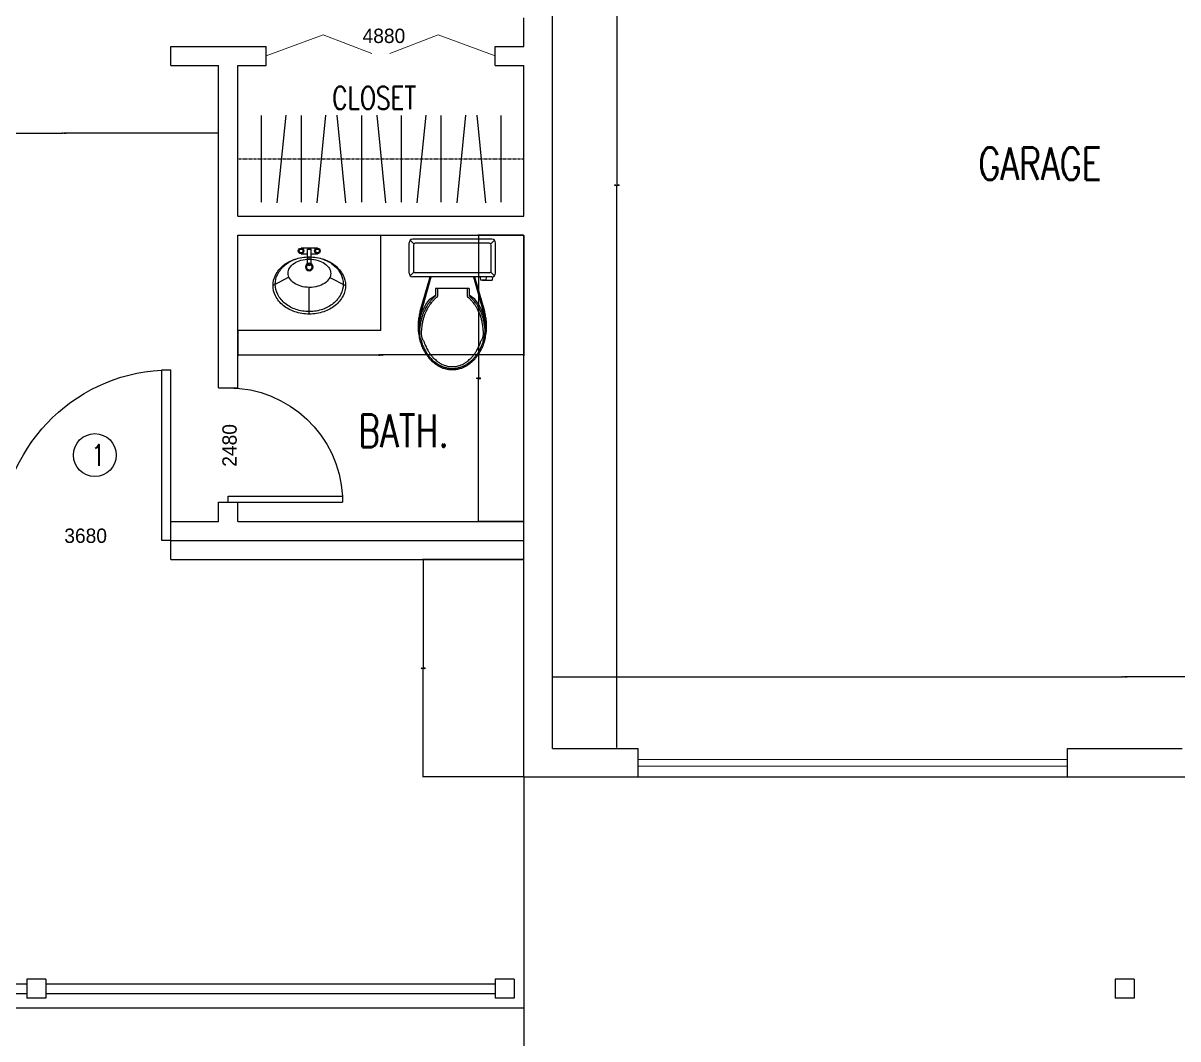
# Model space of a CAD drawing. Header units: inches. Extents: x 26998 to 46838, y -509 to 4343.
# Drawn here: x 33773.4 to 34015.5, y 3390.4 to 3603.4 of the extents above; entities that cross this region are included whole.
import ezdxf
from ezdxf.enums import TextEntityAlignment as Align

# ---------------------------------------------------------------- set-up
doc = ezdxf.new("R2010")
doc.units = ezdxf.units.IN
doc.header["$LTSCALE"] = 0.5
doc.header["$MEASUREMENT"] = 0
doc.linetypes.add('HIDDEN', pattern=[0.375, 0.25, -0.125])
doc.layers.get('Defpoints').update_dxf_attribs({"color": 140})
for name, color, linetype in [('BUILT-INS', 13, 'Continuous'), ('CABS', 23, 'Continuous'), ('Title Block', 7, 'Continuous'), ('TITLES', 3, 'Continuous'), ('windows', 4, 'Continuous')]:
    doc.layers.add(name, color=color, linetype=linetype)
doc.layers.add('TXT', color=4, linetype='Continuous', lineweight=9)
doc.styles.add('HS-DESIGN-TTLB', font='GOTHIC.TTF')
doc.styles.get("Standard").update_dxf_attribs({"font": 'romans.shx', "width": 0.75})
doc.dimstyles.get("Standard").update_dxf_attribs({"dimtxt": 0.18, "dimasz": 0.18, "dimexe": 0.18, "dimexo": 0.0625, "dimgap": 0.09, "dimtad": 0, "dimtih": 1, "dimtoh": 1, "dimdec": 4, "dimzin": 0, "dimdsep": 46, "dimtxsty": 'Standard', "dimcen": 0.09, "dimadec": 0, "dimazin": 0, "dimtfac": 1, "dimtdec": 4, "dimtofl": 0, "dimtmove": 0, "dimatfit": 3, "dimfxl": 1, "dimtolj": 1, "dimtzin": 0, "dimarcsym": 0})
doc.dimstyles.new('STANDARD$0', dxfattribs={"dimscale": 0, "dimtxt": 3, "dimasz": 4, "dimexe": 4, "dimexo": 4, "dimgap": 1, "dimtad": 1, "dimdec": 0, "dimzin": 1, "dimdsep": 46, "dimlunit": 4, "dimtxsty": 'Standard', "dimblk1": 'OBLIQUE', "dimblk2": 'OBLIQUE', "dimsah": 1, "dimcen": 0, "dimdle": 2, "dimclrd": 8, "dimclre": 8, "dimclrt": 256, "dimadec": 5, "dimazin": 0, "dimtfac": 1, "dimtdec": 0, "dimtix": 1, "dimtmove": 2, "dimatfit": 3, "dimldrblk": 'OBLIQUE', "dimfxl": 1, "dimtolj": 1, "dimtzin": 3, "dimarcsym": 0})

# ---------------------------------------------------------------- blocks, each defined once
blk = doc.blocks.new('door')
at = {"layer": 'windows'}
for p, q in [((9950.29, 7178.88), (9948.56, 7178.88)), ((9948.56, 7178.88), (9948.56, 7146.97)), ((9950.29, 7178.88), (9948.56, 7178.88)), ((9950.29, 7178.88), (9950.29, 7146.97)), ((9948.56, 7146.97), (9950.29, 7146.97))]:
    blk.add_line(p, q, dxfattribs=at)
blk.add_arc((9950.29, 7178.88), 31.9, 180, 266.8995, dxfattribs=at)
blk = doc.blocks.new('P0470039')
at = {"linetype": 'Continuous'}
for p, q in [((0, -0.61339), (0, 0)), ((-5.396179, -5.394092), (-9.5, -7.5)), ((5.322319, -5.35619), (9.5, -7.5)), ((0, -15), (0, -7.994521))]:
    blk.add_line(p, q, dxfattribs=at)
for points in [[(9.5, -7.5, 0.118506), (8.852327, -4.805722, 0.104654), (6.80398, -2.274646, 0.089615), (3.801003, -0.621924, 0.08127), (0, 0, 0.08127), (-3.801003, -0.621924, 0.089615), (-6.80398, -2.274646, 0.104654), (-8.852327, -4.805722, 0.118506), (-9.5, -7.5, 0.118506), (-8.852327, -10.194278, 0.104654), (-6.80398, -12.725354, 0.089615), (-3.801003, -14.378076, 0.08127), (0, -15, 0.08127), (3.801003, -14.378076, 0.089615), (6.80398, -12.725354, 0.104654), (8.852327, -10.194278, 0.118506)], [(0, -7.994521, 0.066698), (2.228047, -7.675818, 0.0792), (3.951416, -6.878456, 0.107151), (5.1993, -5.580919, 0.14125), (5.56895, -4.25438, 0.14125), (5.175802, -2.934614, 0.107151), (3.905073, -1.659441, 0.0792), (2.167817, -0.892807, 0.066698), (-0.065538, -0.613719, 0.066698), (-2.293584, -0.932422, 0.0792), (-4.016953, -1.729784, 0.107151), (-5.264838, -3.027321, 0.14125), (-5.634488, -4.35386, 0.14125), (-5.24134, -5.673626, 0.107151), (-3.970611, -6.948799, 0.0792), (-2.233355, -7.715433, 0.066698)]]:
    blk.add_lwpolyline(points, format="xyb", close=True, dxfattribs=at)
for radius in [1, 0.75]:
    blk.add_circle((0, -2.625), radius, dxfattribs=at)
for centre, radius, start, end in [((-1.589253, -7.913284), 7.496208, 128.679582, 152.608443), ((-0.632896, -9.107886), 9.026467, 108.265523, 128.679582), ((0.618746, -9.112425), 9.026467, 50.904831, 71.31889), ((1.583743, -7.924791), 7.496208, 26.975969, 50.904831), ((-3.065811, -7.148185), 5.833199, 152.608443, 179.792206), ((3.065811, -7.170423), 5.833199, 359.792206, 26.975969), ((-3.065811, -7.148185), 5.833199, 179.792206, 206.975969), ((3.065811, -7.170423), 5.833199, 332.608443, 359.792206), ((-1.583743, -6.393816), 7.496208, 206.975969, 230.904831), ((1.589253, -6.405324), 7.496208, 308.679582, 332.608443), ((-0.618746, -5.206183), 9.026467, 230.904831, 251.31889), ((0.013869, -3.335173), 11.001532, 251.31889, 269.792206), ((0.013869, -3.335173), 11.001532, 269.792206, 288.265523), ((0.632896, -5.210722), 9.026467, 288.265523, 308.679582)]:
    blk.add_arc(centre, radius, start, end, dxfattribs=at)
for tag, flags, p in [('ASCATNO', 1, (0, -2.25)), ('ASNAME', 1, (0, -3)), ('ASID', 3, (0, -1.5)), ('ASCOLOR', 1, (0, -3.75))]:
    blk.add_attdef(tag, text='', height=0.5, dxfattribs=dict(flags=flags)).set_placement(p, align=Align.CENTER)
blk = doc.blocks.new('*D1203')
at = {"layer": 'Defpoints', "color": 0, "transparency": 16777216}
for p in [(33868.89, 3558.95), (33878.39, 3558.95), (33878.39, 3498.95)]:
    blk.add_point(p, dxfattribs=at)
at = {"layer": 'Title Block', "color": 0, "lineweight": -2, "transparency": 16777216}
for p, q in [((33878.33, 3558.95), (33868.71, 3558.95)), ((33868.89, 3558.77), (33868.89, 3529.13)), ((33868.89, 3499.13), (33868.89, 3528.77)), ((33878.33, 3498.95), (33868.71, 3498.95))]:
    blk.add_line(p, q, dxfattribs=at)
at = {"layer": 'Title Block', "color": 0, "transparency": 16777216}
for points in [[(33868.86, 3558.77), (33868.92, 3558.77), (33868.89, 3558.95)], [(33868.86, 3499.13), (33868.92, 3499.13), (33868.89, 3498.95)]]:
    blk.add_solid(points, dxfattribs=at)
at = {"layer": 'Title Block', "color": 0, "transparency": 16777216, "insert": (33868.89, 3528.95), "char_height": 0.18, "attachment_point": 5}
blk.add_mtext('\\A1;60.0000', dxfattribs=at)
blk = doc.blocks.new('*D1204')
at = {"layer": 'Defpoints', "color": 0, "transparency": 16777216}
for p in [(33878.39, 3558.95), (33818.39, 3538.95), (33878.39, 3533.85)]:
    blk.add_point(p, dxfattribs=at)
at = {"layer": 'Title Block', "color": 0, "lineweight": -2, "transparency": 16777216}
for p, q in [((33878.39, 3558.88), (33878.39, 3533.67)), ((33818.39, 3538.88), (33818.39, 3533.67)), ((33818.57, 3533.85), (33847.91, 3533.85)), ((33878.21, 3533.85), (33848.88, 3533.85))]:
    blk.add_line(p, q, dxfattribs=at)
at = {"layer": 'Title Block', "color": 0, "transparency": 16777216}
for points in [[(33818.57, 3533.88), (33818.57, 3533.82), (33818.39, 3533.85)], [(33878.21, 3533.88), (33878.21, 3533.82), (33878.39, 3533.85)]]:
    blk.add_solid(points, dxfattribs=at)
at = {"layer": 'Title Block', "color": 0, "transparency": 16777216, "insert": (33848.39, 3533.85), "char_height": 0.18, "attachment_point": 5}
blk.add_mtext('\\A1;60.0000', dxfattribs=at)
blk = doc.blocks.new('*D1206')
at = {"layer": 'Defpoints', "color": 0, "transparency": 16777216}
for p in [(33814.39, 3580.35), (33749.59, 3573.95), (33814.39, 3573.95)]:
    blk.add_point(p, dxfattribs=at)
at = {"layer": 'Title Block', "color": 0, "lineweight": -2, "transparency": 16777216}
for p, q in [((33749.59, 3574.01), (33749.59, 3580.53)), ((33749.77, 3580.35), (33781.51, 3580.35)), ((33814.21, 3580.35), (33782.48, 3580.35)), ((33814.39, 3574.01), (33814.39, 3580.53))]:
    blk.add_line(p, q, dxfattribs=at)
at = {"layer": 'Title Block', "color": 0, "transparency": 16777216}
for points in [[(33749.77, 3580.38), (33749.77, 3580.32), (33749.59, 3580.35)], [(33814.21, 3580.38), (33814.21, 3580.32), (33814.39, 3580.35)]]:
    blk.add_solid(points, dxfattribs=at)
at = {"layer": 'Title Block', "color": 0, "transparency": 16777216, "insert": (33781.99, 3580.35), "char_height": 0.18, "attachment_point": 5}
blk.add_mtext('\\A1;64.8000', dxfattribs=at)
blk = doc.blocks.new('*D1188')
at = {"layer": 'Defpoints', "color": 0, "transparency": 16777216}
for p in [(33884.39, 3687.55), (33884.39, 3451.35), (33897.89, 3451.35)]:
    blk.add_point(p, dxfattribs=at)
at = {"layer": 'Title Block', "color": 0, "lineweight": -2, "transparency": 16777216}
for p, q in [((33884.46, 3687.55), (33898.07, 3687.55)), ((33897.89, 3687.37), (33897.89, 3569.63)), ((33897.89, 3451.53), (33897.89, 3569.27)), ((33884.46, 3451.35), (33898.07, 3451.35))]:
    blk.add_line(p, q, dxfattribs=at)
at = {"layer": 'Title Block', "color": 0, "transparency": 16777216}
for points in [[(33897.86, 3687.37), (33897.92, 3687.37), (33897.89, 3687.55)], [(33897.86, 3451.53), (33897.92, 3451.53), (33897.89, 3451.35)]]:
    blk.add_solid(points, dxfattribs=at)
at = {"layer": 'Title Block', "color": 0, "transparency": 16777216, "insert": (33897.89, 3569.45), "char_height": 0.18, "attachment_point": 5}
blk.add_mtext('\\A1;236.2000', dxfattribs=at)
blk = doc.blocks.new('*D1189')
at = {"layer": 'Defpoints', "color": 0, "transparency": 16777216}
for p in [(33884.39, 3466.35), (33884.39, 3451.35), (34124.39, 3451.35)]:
    blk.add_point(p, dxfattribs=at)
at = {"layer": 'Title Block', "color": 0, "lineweight": -2, "transparency": 16777216}
for p, q in [((33884.39, 3451.41), (33884.39, 3466.53)), ((33884.57, 3466.35), (34003.84, 3466.35)), ((34124.21, 3466.35), (34004.95, 3466.35)), ((34124.39, 3451.41), (34124.39, 3466.53))]:
    blk.add_line(p, q, dxfattribs=at)
at = {"layer": 'Title Block', "color": 0, "transparency": 16777216}
for points in [[(33884.57, 3466.38), (33884.57, 3466.32), (33884.39, 3466.35)], [(34124.21, 3466.38), (34124.21, 3466.32), (34124.39, 3466.35)]]:
    blk.add_solid(points, dxfattribs=at)
at = {"layer": 'Title Block', "color": 0, "transparency": 16777216, "insert": (34004.39, 3466.35), "char_height": 0.18, "attachment_point": 5}
blk.add_mtext('\\A1;240.0000', dxfattribs=at)
blk = doc.blocks.new('*D1209')
at = {"layer": 'Defpoints', "color": 0, "transparency": 16777216}
for p in [(33477.59, 3396.95), (33878.39, 3396.95), (33878.39, 3372.85)]:
    blk.add_point(p, dxfattribs=at)
at = {"layer": 'Title Block', "color": 0, "lineweight": -2, "transparency": 16777216}
for p, q in [((33477.59, 3396.88), (33477.59, 3372.67)), ((33878.39, 3396.88), (33878.39, 3372.67)), ((33477.77, 3372.85), (33677.44, 3372.85)), ((33878.21, 3372.85), (33678.55, 3372.85))]:
    blk.add_line(p, q, dxfattribs=at)
at = {"layer": 'Title Block', "color": 0, "transparency": 16777216}
for points in [[(33477.77, 3372.88), (33477.77, 3372.82), (33477.59, 3372.85)], [(33878.21, 3372.88), (33878.21, 3372.82), (33878.39, 3372.85)]]:
    blk.add_solid(points, dxfattribs=at)
at = {"layer": 'Title Block', "color": 0, "transparency": 16777216, "insert": (33677.99, 3372.85), "char_height": 0.18, "attachment_point": 5}
blk.add_mtext('\\A1;400.8000', dxfattribs=at)
blk = doc.blocks.new('*D1244')
at = {"color": 0, "lineweight": -2, "transparency": 16777216}
for p, q in [((33878.33, 3490.95), (33857.12, 3490.95)), ((33857.3, 3490.77), (33857.3, 3468.33)), ((33857.3, 3445.53), (33857.3, 3467.97)), ((33878.33, 3445.35), (33857.12, 3445.35))]:
    blk.add_line(p, q, dxfattribs=at)
at = {"color": 0, "transparency": 16777216}
for points in [[(33857.27, 3490.77), (33857.33, 3490.77), (33857.3, 3490.95)], [(33857.27, 3445.53), (33857.33, 3445.53), (33857.3, 3445.35)]]:
    blk.add_solid(points, dxfattribs=at)
at = {"layer": 'Defpoints', "color": 0, "transparency": 16777216}
for p in [(33878.39, 3490.95), (33857.3, 3445.35), (33878.39, 3445.35)]:
    blk.add_point(p, dxfattribs=at)
at = {"color": 0, "transparency": 16777216, "insert": (33857.3, 3468.15), "char_height": 0.18, "attachment_point": 5}
blk.add_mtext('\\A1;45.6000', dxfattribs=at)
blk = doc.blocks.new('*D1026')
at = {"layer": 'Defpoints', "color": 0, "transparency": 16777216}
for p in [(34130.39, 3445.35), (33878.39, 3396.95), (34130.39, 3372.85)]:
    blk.add_point(p, dxfattribs=at)
at = {"layer": 'Title Block', "color": 3, "lineweight": -2, "transparency": 16777216}
for p, q in [((34130.39, 3443.35), (34130.39, 3370.85)), ((33878.39, 3394.95), (33878.39, 3370.85)), ((33882.39, 3372.85), (33997.02, 3372.85)), ((34126.39, 3372.85), (34011.77, 3372.85))]:
    blk.add_line(p, q, dxfattribs=at)
at = {"layer": 'Title Block', "color": 3, "transparency": 16777216}
for points in [[(33882.39, 3373.51), (33882.39, 3372.18), (33878.39, 3372.85)], [(34126.39, 3373.51), (34126.39, 3372.18), (34130.39, 3372.85)]]:
    blk.add_solid(points, dxfattribs=at)
at = {"layer": 'Title Block', "color": 3, "transparency": 16777216, "insert": (34004.39, 3372.85), "char_height": 7, "attachment_point": 5}
blk.add_mtext("\\A1;21'", dxfattribs=at)

msp = doc.modelspace()

# ---------------------------------------------------------------- linework, layer by layer
at = {"layer": 'BUILT-INS', "linetype": 'HIDDEN'}
msp.add_line((33818.3938635, 3574.9473968), (33878.3938635, 3574.9473968), dxfattribs=at)
at = {"layer": 'CABS'}
for p, q in [((33823.3884634, 3565.8598973), (33823.3884634, 3584.0348963)), ((33826.690625, 3565.7681062), (33828.5251612, 3584.1266874)), ((33831.7355882, 3565.8598973), (33831.7355882, 3584.0348963)), ((33835.0377498, 3565.7681062), (33836.872286, 3584.1266874)), ((33841.0917019, 3565.7681062), (33839.2571657, 3584.1266874)), ((33844.3938635, 3565.8598973), (33844.3938635, 3584.0348963)), ((33849.4388267, 3565.7681062), (33847.6042905, 3584.1266874)), ((33852.7409883, 3565.8598973), (33852.7409883, 3584.0348963)), ((33856.0431499, 3565.7681062), (33857.8776861, 3584.1266874)), ((33861.0881131, 3565.8598973), (33861.0881131, 3584.0348963)), ((33864.3902746, 3565.7681062), (33866.2248109, 3584.1266874)), ((33870.4442268, 3565.7681062), (33868.6096906, 3584.1266874)), ((33873.6042905, 3565.8598973), (33873.6042905, 3584.0348963)), ((33848.3938635, 3538.9473968), (33848.3938635, 3558.9473968)), ((33854.3313635, 3550.9685058), (33854.3313635, 3557.3536468)), ((33855.3474485, 3557.1500618), (33854.5510335, 3557.8839768)), ((33871.7063635, 3558.1036468), (33855.0813635, 3558.1036468)), ((33871.1751135, 3557.2598968), (33855.6126135, 3557.2598968)), ((33872.2366935, 3557.8839768), (33871.4402785, 3557.1500618)), ((33872.4563635, 3550.9685058), (33872.4563635, 3557.3536468)), ((33835.1095891, 3556.2301363), (33831.6781379, 3556.2301363)), ((33835.1095891, 3556.2301363), (33831.6781379, 3556.2301363)), ((33831.6781379, 3555.0624618), (33832.9942635, 3555.0624618)), ((33831.6781379, 3555.0624618), (33832.9942635, 3555.0624618)), ((33832.9942635, 3553.0263787), (33832.9942635, 3556.0061095)), ((33832.9942635, 3556.0061095), (33833.7934635, 3556.0061095)), ((33832.9942635, 3553.0263787), (33832.9942635, 3556.0061095)), ((33832.9942635, 3553.0263787), (33832.9942635, 3556.0061095)), ((33832.9942635, 3553.0263787), (33832.9942635, 3556.0061095)), ((33832.9942635, 3556.0061095), (33833.7934635, 3556.0061095)), ((33832.9942635, 3553.0263787), (33832.9942635, 3556.0061095)), ((33832.9942635, 3553.0263787), (33832.9942635, 3556.0061095)), ((33833.7934635, 3553.0263787), (33833.7934635, 3556.0061095)), ((33833.7934635, 3553.0263787), (33833.7934635, 3556.0061095)), ((33833.7934635, 3553.0263787), (33833.7934635, 3556.0061095)), ((33833.7934635, 3553.0263787), (33833.7934635, 3556.0061095)), ((33833.7934635, 3553.0263787), (33833.7934635, 3556.0061095)), ((33833.7934635, 3553.0263787), (33833.7934635, 3556.0061095)), ((33833.7934635, 3555.0624618), (33835.1095891, 3555.0624618)), ((33833.7934635, 3555.0624618), (33835.1095891, 3555.0624618)), ((33855.2376135, 3556.8848968), (33855.2376135, 3551.4372558)), ((33871.5501135, 3551.4372558), (33871.5501135, 3556.8848968)), ((33855.3474485, 3551.1720908), (33854.5510335, 3550.4381758)), ((33871.7063635, 3550.2185058), (33855.0813635, 3550.2185058)), ((33871.1751135, 3551.0622558), (33855.6126135, 3551.0622558)), ((33856.6555765, 3543.0322868), (33858.7281215, 3550.2185058)), ((33856.8957865, 3542.9630068), (33858.9883115, 3550.2185058)), ((33867.7994155, 3550.2185058), (33869.8919405, 3542.9630068)), ((33868.0596055, 3550.2185058), (33870.1321505, 3543.0322868)), ((33869.3434025, 3549.5158998), (33869.2889475, 3550.2185058)), ((33870.4699505, 3550.2185058), (33870.4452185, 3549.5146938)), ((33870.4698515, 3550.2185058), (33870.4452185, 3549.5171058)), ((33872.2366935, 3550.4381758), (33871.4402785, 3551.1720908)), ((33871.8051855, 3550.2185058), (33871.7508295, 3549.5169188)), ((33871.8053815, 3550.2185058), (33871.7508295, 3549.5148798)), ((33866.8938635, 3547.7598968), (33859.8938635, 3547.7598968)), ((33859.8938635, 3547.7598968), (33859.8938635, 3546.2065068)), ((33859.8938635, 3547.7598968), (33859.8938635, 3546.2065068)), ((33859.8938635, 3547.7598968), (33859.8938635, 3546.2065068)), ((33860.2688635, 3547.7598968), (33860.2688635, 3546.2065068)), ((33866.5188635, 3547.7598968), (33866.5188635, 3546.2065068)), ((33866.8938635, 3547.7598968), (33866.8938635, 3546.2065068)), ((33870.4930545, 3549.5170488), (33871.6816155, 3549.5170488)), ((33870.4930545, 3549.5147498), (33871.6816155, 3549.5147498)), ((33871.7794985, 3549.5151938), (33871.7794985, 3549.5166058)), ((33857.8313635, 3544.3848968), (33858.6438635, 3545.5723968)), ((33858.6438635, 3545.5411468), (33859.8938635, 3546.3911468)), ((33860.2688635, 3546.2065068), (33860.1254335, 3545.9115468)), ((33860.2688635, 3546.2065068), (33860.1254335, 3545.9115468)), ((33866.5188635, 3546.2065068), (33866.6622935, 3545.9115468)), ((33868.1438635, 3545.5411468), (33866.8938635, 3546.3911468)), ((33868.9563635, 3544.3848968), (33868.1438635, 3545.5723968)), ((33856.5158855, 3540.9801268), (33857.0188635, 3542.7598968)), ((33857.0188635, 3542.7598968), (33857.8313635, 3544.3848968)), ((33869.7688635, 3542.7598968), (33868.9563635, 3544.3848968)), ((33870.2718415, 3540.9801268), (33869.7688635, 3542.7598968)), ((33848.3938635, 3538.9473968), (33818.3938635, 3538.9473968))]:
    msp.add_line(p, q, dxfattribs=at)
for centre, radius in [((33831.6781379, 3555.646299), 0.5838373), ((33831.6781379, 3555.646299), 0.5838373), ((33831.6781379, 3555.646299), 0.3925094), ((33831.6781379, 3555.646299), 0.3925094), ((33835.1095891, 3555.646299), 0.5838373), ((33835.1095891, 3555.646299), 0.5838373), ((33835.1095891, 3555.646299), 0.3925094), ((33835.1095891, 3555.646299), 0.3925094)]:
    msp.add_circle(centre, radius, dxfattribs=at)
for centre, radius, start, end in [((33855.0813635, 3557.3536468), 0.75, 90, 180), ((33855.6126135, 3556.8848968), 0.375, 90, 180), ((33871.1751135, 3556.8848968), 0.375, 0, 90), ((33871.7063635, 3557.3536468), 0.75, 0, 90), ((33833.3938635, 3553.0263787), 0.3996, 180, 0), ((33833.3938635, 3553.0263787), 0.3996, 180, 0), ((33833.3938635, 3553.0263787), 0.3996, 180, 0), ((33833.3938635, 3553.0263787), 0.3996, 180, 0), ((33833.3938635, 3553.0263787), 0.3996, 180, 0), ((33833.3938635, 3553.0263787), 0.3996, 180, 0), ((33855.0813635, 3550.9685058), 0.75, 180, 270), ((33855.6126135, 3551.4372558), 0.375, 180, 270), ((33871.1751135, 3551.4372558), 0.375, 270, 0), ((33871.7063635, 3550.9685058), 0.75, 270, 0), ((33869.3550882, 3549.5158999), 0.0005896, 118.975202645, 180.016097218), ((33869.3550882, 3549.5158996), 0.0005896, 179.983902782, 241.024797355), ((33869.3559143, 3549.5144069), 0.002296, 90.618644356, 118.961864588), ((33869.3559143, 3549.5173927), 0.002296, 241.038135457, 269.38135569), ((33869.5050665, 3535.630951), 13.8865531, 90.254780828, 90.615514758), ((33869.5052254, 3563.4008481), 13.8865543, 269.383829924, 269.744563854), ((33869.6098979, 3548.1565046), 1.3615875, 90.144896402, 90.253758375), ((33869.6098979, 3550.8752939), 1.3615875, 269.746241625, 269.855103598), ((33870.03246, 3380.6209308), 168.8976943, 90.102116674, 90.14451555), ((33870.0311087, 3718.4108683), 168.8976914, 269.855942873, 269.898341749), ((33869.8778577, 3467.2750208), 82.2434663, 90.041270998, 90.102004523), ((33869.8778577, 3631.7567787), 82.2434663, 269.897995477, 269.958729002), ((33869.9158999, 3413.8982963), 135.6202043, 89.993429451, 90.041099538), ((33869.9171018, 3685.1335027), 135.6202047, 269.958392683, 270.006062771), ((33869.9166771, 3408.5172507), 141.0012499, 89.947242661, 89.993996017), ((33869.9154516, 3690.5145484), 141.0012505, 270.00650196, 270.053255316), ((33870.0453875, 3548.3017133), 1.216728, 89.883449154, 89.947162059), ((33870.0453875, 3550.7300863), 1.216728, 270.052837902, 270.116550808), ((33817.4011434, -22264.0938653), 25813.6659903, 89.88268737112, 89.88314573763), ((33817.4011434, 29363.1256648), 25813.6659903, 270.11685426237, 270.11731262888), ((33870.2206437, 3533.028216), 16.4898353, 89.72100564, 89.882808918), ((33870.2206437, 3566.0035836), 16.4898353, 270.117191083, 270.27899436), ((33869.864338, 3459.8748272), 89.6440918, 89.651504352, 89.720946835), ((33869.864338, 3639.1569723), 89.6440918, 270.279053166, 270.348495649), ((33870.4949595, 3563.0074984), 13.4905078, 269.63740408, 269.7022629), ((33870.4940761, 3536.0243007), 13.4905027, 90.293985291, 90.358844112), ((33870.437678, 3552.0278299), 2.5106899, 269.707404204, 269.857748308), ((33870.438059, 3547.0039691), 2.5106914, 90.150948549, 90.301292653), ((33874.1872402, 4998.8914081), 1449.3791265, 269.8515285092, 269.8519868755), ((33874.0622402, 2100.140391), 1449.3788085, 90.1430717335, 90.1435301001), ((33870.4768666, 3555.9772007), 6.460147, 269.853730029, 269.954341411), ((33870.4768666, 3543.0545989), 6.460147, 90.045658589, 90.146269971), ((33870.4898972, 3572.4097549), 22.8927063, 269.954502341, 270.007902007), ((33870.4888243, 3526.6220442), 22.892706, 89.989412589, 90.042812255), ((33871.6928939, 3533.3428853), 16.1741674, 89.930403372, 90.039952895), ((33871.6928939, 3565.6889133), 16.1741674, 269.960047106, 270.069596628), ((33871.7060192, 3544.0307225), 5.4863222, 89.743735906, 89.931895226), ((33871.7057147, 3555.0010766), 5.4863231, 270.071284844, 270.259444165), ((33867.1732597, 2540.4105038), 1009.1167767, 89.7396399167, 89.7412441997), ((33867.208974, 4558.6212953), 1009.1166155, 270.2567280307, 270.2583323134), ((33871.4500985, 3481.9097015), 67.6078651, 89.731955462, 89.738372589), ((33871.4500985, 3617.1220971), 67.6078651, 270.261627411, 270.268044539), ((33871.7653336, 3549.2890815), 0.2277477, 89.033159348, 89.735603406), ((33871.7653336, 3549.7427171), 0.2277477, 270.264396613, 270.96684067), ((33871.716738, 3546.4039173), 3.1133211, 88.844913982, 89.034906767), ((33871.7164365, 3552.6278818), 3.1133267, 270.970642161, 271.160634946), ((33866.2389398, 3539.0553766), 9.6196189, 140.795087365, 143.327228598), ((33866.2389398, 3539.0553766), 9.6196189, 140.795087365, 143.327228598), ((33860.9924162, 3543.3351494), 2.8489125, 136.142236184, 140.796076365), ((33860.9924162, 3543.3351494), 2.8489125, 136.142236184, 140.796076365), ((33891.976729, 3513.5611271), 45.8200661, 135.730995499, 136.141232843), ((33891.976729, 3513.5611271), 45.8200661, 135.730995499, 136.141232843), ((33861.1684528, 3543.1851969), 2.7050004, 136.141504435, 140.795344616), ((33891.9766805, 3513.5611316), 45.8200282, 135.320719859, 135.730957202), ((33891.9766805, 3513.5611316), 45.8200282, 135.320719859, 135.730957202), ((33890.5887922, 3514.9147498), 43.5066493, 135.731607881, 136.141845224), ((33861.4219732, 3543.7757739), 2.8489362, 130.668331477, 135.322171658), ((33861.4219732, 3543.7757739), 2.8489362, 130.668331477, 135.322171658), ((33890.5883528, 3514.9146262), 43.506421, 135.320850019, 135.731087363), ((33865.8341803, 3538.6400844), 9.6196731, 128.135077319, 130.667218552), ((33865.8341803, 3538.6400844), 9.6196731, 128.135077319, 130.667218552), ((33861.5762109, 3543.6035679), 2.7049534, 130.665854557, 135.319694738), ((33865.7659088, 3538.7271941), 9.1339961, 128.135655583, 130.667796817), ((33861.0218183, 3538.7271941), 9.1339961, 49.332203183, 51.864344417), ((33860.9535467, 3538.6400844), 9.6196731, 49.332781448, 51.864922681), ((33860.9535467, 3538.6400844), 9.6196731, 49.332781448, 51.864922681), ((33865.2115161, 3543.6035679), 2.7049534, 44.680305262, 49.334145443), ((33836.1993742, 3514.9146262), 43.506421, 44.268912638, 44.679149981), ((33865.3657538, 3543.7757739), 2.8489362, 44.677828342, 49.331668523), ((33865.3657538, 3543.7757739), 2.8489362, 44.677828342, 49.331668523), ((33836.1989349, 3514.9147498), 43.5066493, 43.858154776, 44.268392119), ((33834.8110465, 3513.5611316), 45.8200282, 44.269042798, 44.679280141), ((33834.8110465, 3513.5611316), 45.8200282, 44.269042798, 44.679280141), ((33865.6192743, 3543.1851969), 2.7050004, 39.204655384, 43.858495564), ((33834.810998, 3513.5611271), 45.8200661, 43.858767157, 44.269004501), ((33834.810998, 3513.5611271), 45.8200661, 43.858767157, 44.269004501), ((33865.7953108, 3543.3351494), 2.8489125, 39.203923635, 43.857763816), ((33865.7953108, 3543.3351494), 2.8489125, 39.203923635, 43.857763816), ((33860.5487872, 3539.0553766), 9.6196189, 36.672771402, 39.204912635), ((33860.5487872, 3539.0553766), 9.6196189, 36.672771402, 39.204912635), ((33870.9094912, 3538.9214008), 14.8348734, 163.912227201, 166.593547337), ((33870.8390627, 3538.9417108), 14.5115737, 163.912229712, 166.593549849), ((33868.7945294, 3538.2884825), 12.2841918, 159.60309339, 162.858191502), ((33868.7945294, 3538.2884825), 12.2841918, 159.60309339, 162.858191502), ((33860.8496277, 3541.2426985), 3.8078214, 153.755000015, 159.603400113), ((33860.8496277, 3541.2426985), 3.8078214, 153.755000015, 159.603400113), ((33899.576708, 3522.1490177), 46.9860034, 153.093340313, 153.755219318), ((33899.576708, 3522.1490177), 46.9860034, 153.093340313, 153.755219318), ((33861.0591077, 3541.1583114), 3.658408, 153.754664741, 159.603064839), ((33899.5756241, 3522.1488682), 46.9851044, 152.4307005, 153.092579505), ((33899.5756241, 3522.1488682), 46.9851044, 152.4307005, 153.092579505), ((33898.2663937, 3522.813665), 45.1422385, 153.093002826, 153.754881831), ((33861.3011045, 3542.1322576), 3.8078569, 146.583105172, 152.43150527), ((33861.3011045, 3542.1322576), 3.8078569, 146.583105172, 152.43150527), ((33898.266061, 3522.8136562), 45.1419457, 152.430922713, 153.092801719), ((33868.3761485, 3537.4639822), 12.2842384, 143.327424811, 146.582522922), ((33868.3761485, 3537.4639822), 12.2842384, 143.327424811, 146.582522922), ((33861.4928459, 3542.0129705), 3.6584187, 146.582603209, 152.431003307), ((33868.2904304, 3537.5278264), 11.8023534, 143.327501013, 146.582599125), ((33866.1503215, 3539.1215345), 9.1340259, 140.795950255, 143.328091487), ((33860.6374056, 3539.1215345), 9.1340259, 36.671908513, 39.204049745), ((33858.4972966, 3537.5278264), 11.8023534, 33.417400875, 36.672498987), ((33858.4115786, 3537.4639822), 12.2842384, 33.417477078, 36.672575189), ((33858.4115786, 3537.4639822), 12.2842384, 33.417477078, 36.672575189), ((33865.2948811, 3542.0129705), 3.6584187, 27.568996693, 33.417396791), ((33828.5216661, 3522.8136562), 45.1419457, 26.907198281, 27.569077287), ((33865.4866226, 3542.1322576), 3.8078569, 27.56849473, 33.416894828), ((33865.4866226, 3542.1322576), 3.8078569, 27.56849473, 33.416894828), ((33828.5213333, 3522.813665), 45.1422385, 26.245118169, 26.906997174), ((33827.212103, 3522.1488682), 46.9851044, 26.907420495, 27.5692995), ((33827.212103, 3522.1488682), 46.9851044, 26.907420495, 27.5692995), ((33865.7286194, 3541.1583114), 3.658408, 20.396935161, 26.245335259), ((33827.211019, 3522.1490177), 46.9860034, 26.244780682, 26.906659687), ((33827.211019, 3522.1490177), 46.9860034, 26.244780682, 26.906659687), ((33865.9380994, 3541.2426985), 3.8078214, 20.396599887, 26.244999985), ((33865.9380994, 3541.2426985), 3.8078214, 20.396599887, 26.244999985), ((33857.9931976, 3538.2884825), 12.2841918, 17.141808498, 20.39690661), ((33857.9931976, 3538.2884825), 12.2841918, 17.141808498, 20.39690661), ((33855.9486644, 3538.9417108), 14.5115737, 13.406450151, 16.087770288), ((33855.8782358, 3538.9214008), 14.8348734, 13.406452663, 16.087772799), ((33871.0410866, 3539.8536544), 14.8347231, 177.318709179, 180.000029316), ((33860.6532102, 3540.340132), 4.4354617, 172.413987765, 177.318674319), ((33922.8118045, 3532.0617685), 67.1428947, 171.956012095, 172.413919356), ((33922.813069, 3532.0618143), 67.1441403, 171.498294554, 171.956201815), ((33860.7933883, 3541.3325901), 4.4353843, 166.593417195, 171.498103749), ((33870.9678769, 3539.8536574), 14.5115134, 177.318721942, 180.000042079), ((33860.8062866, 3540.3295313), 4.3387864, 172.413944526, 177.318631079), ((33921.6097211, 3532.2315616), 65.6791056, 171.955933057, 172.413840318), ((33924.3102637, 3529.9069371), 68.4175396, 171.42926207, 171.946069125), ((33924.3102637, 3529.9069371), 68.4175396, 171.42926207, 171.946069125), ((33921.6106003, 3532.2316591), 65.6799626, 171.498217281, 171.956124541), ((33860.9434366, 3541.3003527), 4.338737, 166.593471901, 171.498158454), ((33924.3091072, 3529.9068498), 68.4164091, 170.912238379, 171.429045434), ((33924.3091072, 3529.9068498), 68.4164091, 170.912238379, 171.429045434), ((33861.5224966, 3539.9499075), 4.8316509, 165.715341623, 170.912552849), ((33861.5224966, 3539.9499075), 4.8316509, 165.715341623, 170.912552849), ((33872.3281773, 3537.1986432), 15.9820854, 162.858451395, 165.715300164), ((33872.3281773, 3537.1986432), 15.9820854, 162.858451395, 165.715300164), ((33922.6304458, 3530.159965), 66.3441535, 170.912333123, 171.429140178), ((33861.7456103, 3539.8987145), 4.6853631, 165.715367753, 170.912578979), ((33872.223792, 3537.2307894), 15.4978613, 162.858293373, 165.715142143), ((33868.6925254, 3538.3200106), 11.8024254, 159.60341516, 162.858513271), ((33858.0952016, 3538.3200106), 11.8024254, 17.141486729, 20.39658484), ((33854.563935, 3537.2307894), 15.4978613, 14.284857857, 17.141706627), ((33865.0421168, 3539.8987145), 4.6853631, 9.087421021, 14.284632247), ((33804.1572812, 3530.159965), 66.3441535, 8.570859823, 9.087666878), ((33854.4595497, 3537.1986432), 15.9820854, 14.284699836, 17.141548605), ((33854.4595497, 3537.1986432), 15.9820854, 14.284699836, 17.141548605), ((33865.2652304, 3539.9499075), 4.8316509, 9.087447151, 14.284658377), ((33865.2652304, 3539.9499075), 4.8316509, 9.087447151, 14.284658377), ((33802.4786198, 3529.9068498), 68.4164091, 8.570954566, 9.087761621), ((33802.4786198, 3529.9068498), 68.4164091, 8.570954566, 9.087761621), ((33865.8442904, 3541.3003527), 4.338737, 8.501841545, 13.406528099), ((33802.4774634, 3529.9069371), 68.4175396, 8.053930875, 8.57073793), ((33802.4774634, 3529.9069371), 68.4175396, 8.053930875, 8.57073793), ((33805.1771267, 3532.2316591), 65.6799626, 8.043875459, 8.501782719), ((33805.178006, 3532.2315616), 65.6791056, 7.586159682, 8.044066943), ((33865.9814405, 3540.3295313), 4.3387864, 2.681368921, 7.586055474), ((33865.9943388, 3541.3325901), 4.4353843, 8.501896251, 13.406582805), ((33855.8198501, 3539.8536574), 14.5115134, 359.999957921, 2.681278058), ((33803.9746581, 3532.0618143), 67.1441403, 8.043798185, 8.501705445), ((33803.9759225, 3532.0617685), 67.1428947, 7.586080644, 8.043987905), ((33866.1345169, 3540.340132), 4.4354617, 2.681325681, 7.586012235), ((33855.7466404, 3539.8536544), 14.8347231, 359.999970684, 2.681290821), ((33870.9851916, 3539.8536382), 14.7788281, 179.999966793, 183.021341974), ((33860.7354045, 3539.3126409), 4.5147736, 183.021338578, 188.489068533), ((33915.8762506, 3547.5427287), 60.2664306, 188.489057428, 189.063847484), ((33915.8767967, 3547.5426796), 60.2669621, 189.063719574, 189.638509629), ((33868.6529565, 3539.4361168), 12.20374, 178.0394, 185.5309), ((33872.4881351, 3538.2598751), 15.9821006, 177.143073641, 179.999922411), ((33872.4881351, 3538.2598751), 15.9821006, 177.143073641, 179.999922411), ((33860.0014469, 3538.2822574), 3.4954839, 180.36652386, 186.391963643), ((33861.3514695, 3538.8156402), 4.8315762, 171.945855042, 177.143066268), ((33861.3514695, 3538.8156402), 4.8315762, 171.945855042, 177.143066268), ((33857.7964851, 3538.0352479), 1.2767297, 186.39211687, 196.369941371), ((33864.3710585, 3539.9664645), 8.1290734, 196.369682796, 198.442816963), ((33872.378993, 3538.2598811), 15.4979585, 177.143093259, 179.999942028), ((33860.0425922, 3538.2828021), 3.1616407, 180.415098341, 186.64917461), ((33861.5798157, 3538.7988024), 4.6853424, 171.945898238, 177.143109464), ((33858.0627284, 3538.0520063), 1.1683701, 186.649389852, 196.912906182), ((33922.6310623, 3530.1599121), 66.344771, 171.429174379, 171.945981434), ((33863.803626, 3539.7976239), 7.1687939, 196.912805674, 199.117250329), ((33862.984101, 3539.7976239), 7.1687939, 340.882749671, 343.087194326), ((33804.1566647, 3530.1599121), 66.344771, 8.054018566, 8.570825621), ((33868.7249987, 3538.0520063), 1.1683701, 343.087093818, 353.350610148), ((33865.2079114, 3538.7988024), 4.6853424, 2.856890536, 8.054101762), ((33866.7451348, 3538.2828021), 3.1616407, 353.35082539, 359.584901659), ((33854.408734, 3538.2598811), 15.4979585, 0.000057972, 2.856906741), ((33811.9612449, 3547.3751039), 58.9536441, 350.361515041, 350.936305096), ((33811.962706, 3547.3751962), 58.9522159, 350.935992861, 351.510782915), ((33865.4362575, 3538.8156402), 4.8315762, 2.856933732, 8.054144958), ((33865.4362575, 3538.8156402), 4.8315762, 2.856933732, 8.054144958), ((33854.3014551, 3538.2599501), 15.980236, 1.632935552, 2.856990947), ((33854.3014551, 3538.2599501), 15.980236, 1.632935552, 2.856990947), ((33865.900935, 3539.3244327), 4.4164722, 351.511021105, 356.978751059), ((33855.8746846, 3539.8536345), 14.4566789, 356.978673308, 0.000048488), ((33810.9109303, 3547.5426796), 60.2669621, 350.361490371, 350.936280426), ((33810.9114765, 3547.5427287), 60.2664306, 350.936152516, 351.510942572), ((33866.0523226, 3539.3126409), 4.5147736, 351.510931467, 356.978661421), ((33855.8025354, 3539.8536382), 14.7788281, 356.978658027, 0.000033207), ((33860.911637, 3538.2080364), 4.5147932, 189.638784904, 195.106514858), ((33870.8208394, 3540.8829327), 14.7786795, 195.106438193, 198.127813374), ((33864.3709626, 3539.9664674), 8.1289832, 198.443050005, 200.516184173), ((33857.9533501, 3537.5649493), 1.2767545, 200.515988089, 208.836948325), ((33870.7531813, 3540.8607481), 14.4574778, 195.697535732, 198.127702433), ((33863.8034969, 3539.7976118), 7.168668, 199.117496902, 201.321941557), ((33858.2139179, 3537.6158605), 1.168382, 201.321979939, 211.585496269), ((33896.3543449, 3555.6860574), 44.179022, 207.519869516, 208.225063745), ((33859.9118762, 3538.6598282), 3.1616032, 211.585018611, 217.819094879), ((33860.6028556, 3537.0461276), 3.6103683, 201.49311635, 207.519472232), ((33895.5231613, 3555.2401191), 42.9861106, 207.520115751, 208.22530998), ((33868.6925254, 3540.199783), 11.8024254, 197.141486729, 200.39658484), ((33861.0591077, 3537.3614821), 3.658408, 200.396935161, 206.245335259), ((33898.2663937, 3555.7061286), 45.1422385, 206.245118169, 206.906997174), ((33898.266061, 3555.7061374), 45.1419457, 206.907198281, 207.569077287), ((33828.5216661, 3555.7061374), 45.1419457, 332.430922713, 333.092801719), ((33828.5213333, 3555.7061286), 45.1422385, 333.093002826, 333.754881831), ((33865.7286194, 3537.3614821), 3.658408, 333.754664741, 339.603064839), ((33831.2645658, 3555.2401191), 42.9861106, 331.77469002, 332.479884248), ((33858.0952016, 3540.199783), 11.8024254, 339.60341516, 342.858513271), ((33830.4333821, 3555.6860574), 44.179022, 331.774936254, 332.480130484), ((33866.8758508, 3538.6598282), 3.1616032, 322.180905121, 328.414981389), ((33866.1848714, 3537.0461276), 3.6103683, 332.480527768, 338.50688365), ((33858.7816235, 3539.9613878), 11.5669268, 338.506558204, 341.872328664), ((33868.5738092, 3537.6158605), 1.168382, 328.414503731, 338.678020061), ((33866.3229882, 3536.9873132), 3.7104309, 332.479802051, 338.506157933), ((33862.9842301, 3539.7976118), 7.168668, 338.678058443, 340.882503098), ((33856.0353319, 3540.8605124), 14.4566573, 341.872215909, 344.89359109), ((33858.7141189, 3539.9834499), 11.8879445, 338.506750081, 341.872520542), ((33865.7286546, 3538.2438938), 4.4163785, 344.893542683, 350.361272637), ((33855.9668876, 3540.8829327), 14.7786795, 341.872186626, 344.893561807), ((33865.87609, 3538.2080364), 4.5147932, 344.893485142, 350.361215096), ((33896.3547573, 3555.6859196), 44.1793202, 208.224653417, 208.929847646), ((33895.5239444, 3555.239998), 42.9867433, 208.224674166, 208.929868394), ((33860.9359333, 3536.1096083), 3.7105043, 208.929991239, 214.956347121), ((33867.6379676, 3540.794805), 11.8878102, 214.956297293, 218.322067754), ((33861.0612768, 3536.1921156), 3.6103889, 208.929578123, 214.955934005), ((33867.5822405, 3540.7508394), 11.5668285, 214.956608006, 218.322378467), ((33861.4928459, 3536.5068231), 3.6584187, 207.568996693, 213.417396791), ((33868.2904304, 3540.9919671), 11.8023534, 213.417400875, 216.672498986), ((33865.8193285, 3539.3573557), 9.3196846, 218.321889498, 222.325311321), ((33866.0302535, 3539.30897), 8.9843969, 216.672498294, 220.712807236), ((33878.7141425, 3554.4107308), 28.6455715, 227.799949124, 228.793680896), ((33878.7142973, 3554.4107047), 28.6456539, 228.793413705, 229.787145477), ((33848.0734297, 3554.4107047), 28.6456539, 310.212854523, 311.206586295), ((33848.0735845, 3554.4107308), 28.6455715, 311.206319104, 312.200050876), ((33848.0889304, 3555.5433196), 29.9429281, 309.667704506, 310.644477041), ((33865.3521228, 3535.3551027), 2.9227248, 312.201225416, 319.288058), ((33860.7574735, 3539.30897), 8.9843969, 319.287192764, 323.327501706), ((33865.6223574, 3535.1188492), 3.0249034, 310.64421954, 317.674268606), ((33865.7275802, 3535.0165041), 3.1283616, 310.644668891, 317.674717957), ((33860.9683985, 3539.3573557), 9.3196846, 317.674688679, 321.678110502), ((33858.4972966, 3540.9919671), 11.8023534, 323.327501014, 326.582599125), ((33860.9145593, 3539.3999269), 9.6383206, 317.674599675, 321.678021498), ((33859.2054865, 3540.7508394), 11.5668285, 321.677621533, 325.043391994), ((33865.2948811, 3536.5068231), 3.6584187, 326.582603209, 332.431003307), ((33859.1497594, 3540.794805), 11.8878102, 321.677932246, 325.043702707), ((33865.7264502, 3536.1921156), 3.6103889, 325.044065995, 331.070421877), ((33831.2637827, 3555.239998), 42.9867433, 331.070131606, 331.775325834), ((33865.8517937, 3536.1096083), 3.7105043, 325.043652879, 331.070008761), ((33830.4329698, 3555.6859196), 44.1793202, 331.070152354, 331.775346583), ((33879.1931723, 3556.1393505), 30.966848, 230.332147107, 231.308919642), ((33878.6992979, 3555.5433234), 29.943251, 230.331561809, 231.308334345), ((33861.7907515, 3534.4106367), 3.128363, 231.308799069, 238.338848135), ((33861.8718244, 3534.5330154), 3.0249133, 231.30922075, 238.339269815), ((33865.2076747, 3539.9516993), 9.6382584, 238.339449961, 242.342871785), ((33862.1067945, 3534.7673254), 2.9226778, 229.787213779, 236.874046363), ((33865.1758864, 3539.8908771), 9.3196339, 238.339007785, 242.342429609), ((33865.4194566, 3539.8438327), 8.9844149, 236.873774021, 240.914082964), ((33864.1026461, 3537.842833), 7.2574172, 242.341900553, 246.951526456), ((33864.0716529, 3537.7838301), 6.9407731, 242.342420711, 246.952046614), ((33864.0103447, 3537.3106656), 6.0857027, 240.913956822, 245.761602608), ((33862.2176078, 3533.4125103), 2.4427386, 246.952666902, 254.902360407), ((33862.2689769, 3533.5467863), 2.3361905, 246.951393833, 254.901087337), ((33862.3647152, 3533.6556888), 2.0773425, 245.763431508, 254.065394552), ((33866.8378893, 3550.4829435), 19.877809, 254.902391516, 256.172053001), ((33866.3915579, 3547.7565629), 16.7419295, 254.062453304, 255.455869492), ((33866.9955325, 3551.1212398), 20.7847032, 256.170622196, 257.440283681), ((33866.8382429, 3550.4829901), 19.8779388, 256.171095639, 257.440757123), ((33866.3909072, 3547.7565084), 16.7417134, 255.45797837, 256.851394558), ((33863.0068551, 3533.2182155), 2.4427342, 257.442377697, 265.392071201), ((33863.023845, 3533.3609681), 2.3361809, 257.439769344, 265.389462848), ((33863.0551411, 3533.4766057), 2.0773704, 256.850214444, 265.152177487), ((33863.393928, 3538.0172868), 7.2573901, 265.389865391, 269.999491293), ((33863.3938544, 3537.9506838), 6.9407871, 265.39044955, 270.000075452), ((33863.3938762, 3537.4705849), 6.0856881, 265.152235122, 269.999880909), ((33863.3938509, 3537.4705849), 6.0856881, 270.000119091, 274.847764878), ((33863.3938727, 3537.9506838), 6.9407871, 269.999924548, 274.609550451), ((33863.3937991, 3538.0172868), 7.2573901, 270.000508707, 274.610134609), ((33863.7325859, 3533.4766057), 2.0773704, 274.847822513, 283.149785556), ((33863.7638821, 3533.3609681), 2.3361809, 274.610537152, 282.560230656), ((33863.7808719, 3533.2182155), 2.4427342, 274.607928799, 282.557622303), ((33860.3968198, 3547.7565084), 16.7417134, 283.148605442, 284.54202163), ((33859.9494842, 3550.4829901), 19.8779388, 282.559242877, 283.828904361), ((33859.7921945, 3551.1212398), 20.7847032, 282.559716319, 283.829377804), ((33860.3961691, 3547.7565629), 16.7419295, 284.544130508, 285.937546696), ((33859.9498377, 3550.4829435), 19.877809, 283.827946999, 285.097608484), ((33859.7922021, 3551.1212199), 20.784682, 283.829370697, 285.099032182), ((33864.4230118, 3533.6556888), 2.0773425, 285.934605448, 294.236568492), ((33864.5187502, 3533.5467863), 2.3361905, 285.098912663, 293.048606167), ((33864.5701192, 3533.4125103), 2.4427386, 285.097639593, 293.047333098), ((33862.7773824, 3537.3106656), 6.0857027, 294.238397392, 299.086043178), ((33862.7160741, 3537.7838301), 6.9407731, 293.047953386, 297.657579289), ((33862.6850809, 3537.842833), 7.2574172, 293.048473544, 297.658099447), ((33861.3682704, 3539.8438327), 8.9844149, 299.085917036, 303.126225979), ((33861.6118406, 3539.8908771), 9.3196339, 297.657570392, 301.660992215), ((33861.5800524, 3539.9516993), 9.6382584, 297.657128215, 301.660550039), ((33864.6809326, 3534.7673254), 2.9226778, 303.125953637, 310.212786221), ((33864.9159027, 3534.5330154), 3.0249133, 301.660730185, 308.69077925), ((33864.9969755, 3534.4106367), 3.128363, 301.661151865, 308.691200931), ((33848.0884292, 3555.5433234), 29.943251, 308.691665655, 309.66843819), ((33847.5945548, 3556.1393505), 30.966848, 308.691080358, 309.667852893), ((33847.5944139, 3556.1394006), 30.9669765, 309.66799441, 310.644766945)]:
    msp.add_arc(centre, radius, start, end, dxfattribs=at)
at = {"layer": 'CABS', "lineweight": -2}
for centre, radius, start, end in [((33862.4994181, 3537.9542189), 5.9622247, 196.260897231, 206.725940389), ((33859.0613351, 3536.7392112), 2.0823968, 190.422153459, 209.198959673), ((33861.1412814, 3535.12199), 3.3004079, 210.974839662, 238.684985877), ((33860.9628266, 3534.693299), 2.5947448, 218.386822919, 237.931888668), ((33860.0796578, 3534.033951), 1.0397941, 214.250867027, 234.259849556), ((33862.181101, 3532.4571247), 1.5258454, 246.855301384, 264.216295736)]:
    msp.add_arc(centre, radius, start, end, dxfattribs=at)
at = {"layer": 'Title Block'}
for p, q in [((33884.3938635, 3451.3473968), (33884.3938635, 3811.5473968)), ((33878.3938635, 3598.5473968), (33878.3938635, 3604.5473968)), ((33804.3938635, 3598.5473968), (33824.3938635, 3598.5473968)), ((33804.3938635, 3594.5473968), (33804.3938635, 3598.5473968)), ((33824.3938635, 3594.5473968), (33824.3938635, 3598.5473968)), ((33872.3938635, 3598.5473968), (33878.3938635, 3598.5473968)), ((33872.3938635, 3594.5473968), (33872.3938635, 3598.5473968)), ((33804.3938635, 3594.5473968), (33814.3938635, 3594.5473968)), ((33814.3938635, 3526.9473968), (33814.3938635, 3594.5473968)), ((33818.3938635, 3594.5473968), (33824.3938635, 3594.5473968)), ((33818.3938635, 3562.9473968), (33818.3938635, 3594.5473968)), ((33872.3938635, 3594.5473968), (33878.3938635, 3594.5473968)), ((33878.3938635, 3562.9473968), (33878.3938635, 3594.5473968)), ((33818.3938635, 3562.9473968), (33878.3938635, 3562.9473968)), ((33818.3938635, 3558.9473968), (33878.3938635, 3558.9473968)), ((33818.3938635, 3526.9473968), (33818.3938635, 3558.9473968)), ((33878.3938635, 3498.9473968), (33878.3938635, 3558.9473968)), ((33814.3938635, 3526.9473968), (33818.3938635, 3526.9473968)), ((33814.3938635, 3502.9473968), (33818.3938635, 3502.9473968)), ((33814.3938635, 3498.9473968), (33814.3938635, 3502.9473968)), ((33818.3938635, 3498.9473968), (33818.3938635, 3502.9473968)), ((33804.3938635, 3498.9473968), (33814.3938635, 3498.9473968)), ((33804.3938635, 3490.9473968), (33804.3938635, 3498.9473968)), ((33818.3938635, 3498.9473968), (33878.3938635, 3498.9473968)), ((33878.3938635, 3445.3473968), (33878.3938635, 3498.9473968)), ((33804.3938635, 3494.9473968), (33878.3938635, 3494.9473968)), ((33804.3938635, 3490.9473968), (33878.3938635, 3490.9473968)), ((33884.3938635, 3451.3473968), (33902.3938635, 3451.3473968)), ((33902.3938635, 3445.3473968), (33902.3938635, 3451.3473968)), ((33992.3938635, 3451.3473968), (34016.3938635, 3451.3473968)), ((33992.3938635, 3445.3473968), (33992.3938635, 3451.3473968)), ((33878.3938635, 3445.3473968), (34130.3938635, 3445.3473968)), ((33878.3938635, 3445.3473968), (33902.3938635, 3445.3473968)), ((33878.3938635, 3445.3473968), (33878.3938635, 3396.9473968)), ((33992.3938635, 3445.3473968), (34016.3938635, 3445.3473968)), ((33778.1938635, 3402.9473968), (33774.1938635, 3402.9473968)), ((33774.1938635, 3402.9473968), (33774.1938635, 3398.9473968)), ((33778.1938635, 3402.9473968), (33778.1938635, 3398.9473968)), ((33876.3938635, 3402.9473968), (33872.3938635, 3402.9473968)), ((33872.3938635, 3402.9473968), (33872.3938635, 3398.9473968)), ((33876.3938635, 3402.9473968), (33876.3938635, 3398.9473968)), ((34006.3938635, 3402.9473968), (34002.3938635, 3402.9473968)), ((34002.3938635, 3402.9473968), (34002.3938635, 3398.9473968)), ((34006.3938635, 3402.9473968), (34006.3938635, 3398.9473968)), ((33679.9938635, 3401.9473968), (33774.1938635, 3401.9473968)), ((33679.9938635, 3399.9473968), (33774.1938635, 3399.9473968)), ((33778.1938635, 3401.9473968), (33872.3938635, 3401.9473968)), ((33778.1938635, 3399.9473968), (33872.3938635, 3399.9473968)), ((33778.1938635, 3398.9473968), (33774.1938635, 3398.9473968)), ((33876.3938635, 3398.9473968), (33872.3938635, 3398.9473968)), ((34006.3938635, 3398.9473968), (34002.3938635, 3398.9473968)), ((33477.5938635, 3396.9473968), (33878.3938635, 3396.9473968))]:
    msp.add_line(p, q, dxfattribs=at)
at = {"layer": 'TXT', "color": 4}
for p, q in [((33824.3938635, 3596.5473968), (33836.3417918, 3600.9645327)), ((33836.3417918, 3600.9645327), (33846.4889131, 3597.0506427)), ((33860.4459353, 3600.9645327), (33850.2988139, 3597.0506427)), ((33872.3938635, 3596.5473968), (33860.4459353, 3600.9645327))]:
    msp.add_line(p, q, dxfattribs=at)
at = {"layer": 'TXT'}
for p, q in [((33902.3938635, 3449.0473968), (33992.3938635, 3449.0473968)), ((33902.3938635, 3447.6473968), (33992.3938635, 3447.6473968))]:
    msp.add_line(p, q, dxfattribs=at)
at = {"layer": 'windows'}
msp.add_circle((33788.436853, 3512.8396338), 4.5, dxfattribs=at)

# ---------------------------------------------------------------- block references
at = {"layer": 'CABS', "xscale": -0.7999999999999545, "yscale": 0.7999999999999545, "zscale": 0.7999999999999545}
msp.add_blockref('P0470039', (33833.3938635, 3554.4022276), dxfattribs=at)
at = {"layer": 'TITLES'}
for p, xscale, yscale, zscale, rotation in [((22643.4551102, 11547.2769457), -1.12167, 1.12167, 1.12167, 180), ((39217.9506788, 10989.7801725), -0.7524237795023907, 0.7524237795023907, 0.7524237795023907, 90)]:
    msp.add_blockref('door', p, dxfattribs=dict(at, xscale=xscale, yscale=yscale, zscale=zscale, rotation=rotation))

# ---------------------------------------------------------------- texts
for s, insert, char_height, width, attachment_point in [('\\A1;CLOSET', (33838.2031284, 3590.1076953), 4.76054208, 28.741858457, 1), ('\\A1;GARAGE', (33973.7159966, 3577.3473968), 6.8007744, 110.476910075, 1), ('\\A1;BATH.', (33843.6517344, 3514.5363448), 6.8007744, 110.476910075, 7)]:
    msp.add_mtext(s, dxfattribs=dict(insert=insert, char_height=char_height, width=width, attachment_point=attachment_point))
at = {"layer": 'Title Block', "char_height": 3.0096, "width": 43.611515527, "attachment_point": 1, "style": 'HS-DESIGN-TTLB'}
for s, insert in [('4880', (33844.5707349, 3602.2548943)), ('3680', (33782.0291214, 3497.4409845))]:
    msp.add_mtext(s, dxfattribs=dict(at, insert=insert))
at = {"layer": 'Title Block', "insert": (33815.1721082, 3510.3965768), "char_height": 3.0096, "width": 43.611515527, "attachment_point": 1, "rotation": 90, "style": 'HS-DESIGN-TTLB'}
msp.add_mtext('2480', dxfattribs=at)
at = {"layer": 'windows', "insert": (33787.686853, 3515.0896338), "char_height": 4.5, "attachment_point": 1}
msp.add_mtext_dynamic_manual_height_columns('1', width=3.5, gutter_width=30, heights=[0], dxfattribs=at)

# ---------------------------------------------------------------- dimensions: what is measured, and where the dimension line sits
dim = msp.add_linear_dim(base=(33857.3045612, 3445.3473968), p1=(33878.3938635, 3490.9473968), p2=(33878.3938635, 3445.3473968), angle=90, dimstyle='Standard')
dim.commit()
dim.dimension.update_dxf_attribs({"geometry": '*D1244', "text_midpoint": (33857.3045612, 3468.1473968)})
at = {"layer": 'Title Block'}
for base, p1, p2, picture, middle in [((33897.8938635, 3451.3473968), (33884.3938635, 3687.5473968), (33884.3938635, 3451.3473968), '*D1188', (33897.8938635, 3569.4473968)), ((33868.8938635, 3558.9473968), (33878.3938635, 3498.9473968), (33878.3938635, 3558.9473968), '*D1203', (33868.8938635, 3528.9473968))]:
    dim = msp.add_linear_dim(base=base, p1=p1, p2=p2, angle=90, dimstyle='Standard', dxfattribs=at)
    dim.commit()
    dim.dimension.update_dxf_attribs({"geometry": picture, "text_midpoint": middle})
for base, p1, p2, picture, middle in [((33814.3938635, 3580.3473968), (33749.5938635, 3573.9473968), (33814.3938635, 3573.9473968), '*D1206', (33781.9938635, 3580.3473968)), ((33878.3938635, 3533.8473968), (33818.3938635, 3538.9473968), (33878.3938635, 3558.9473968), '*D1204', (33848.3938635, 3533.8473968)), ((33884.3938635, 3466.3473968), (34124.3938635, 3451.3473968), (33884.3938635, 3451.3473968), '*D1189', (34004.3938635, 3466.3473968)), ((33878.3938635, 3372.8473968), (33477.5938635, 3396.9473968), (33878.3938635, 3396.9473968), '*D1209', (33677.9938635, 3372.8473968))]:
    dim = msp.add_linear_dim(base=base, p1=p1, p2=p2, dimstyle='Standard', dxfattribs=at)
    dim.commit()
    dim.dimension.update_dxf_attribs({"geometry": picture, "text_midpoint": middle})
dim = msp.add_linear_dim(base=(34130.3938635, 3372.8473968), p1=(33878.3938635, 3396.9473968), p2=(34130.3938635, 3445.3473968), dimstyle='STANDARD$0', override={"dimscale": 1, "dimtxt": 7, "dimexe": 2, "dimexo": 2, "dimgap": 2, "dimtad": 0, "dimtih": 1, "dimtoh": 1, "dimzin": 0, "dimsah": 0, "dimcen": 0.09, "dimdle": 0, "dimclrd": 3, "dimclre": 3, "dimclrt": 3}, dxfattribs=at)
dim.commit()
dim.dimension.update_dxf_attribs({"geometry": '*D1026', "text_midpoint": (34004.3938635, 3372.8473968)})

doc.saveas('drawing.dxf')
